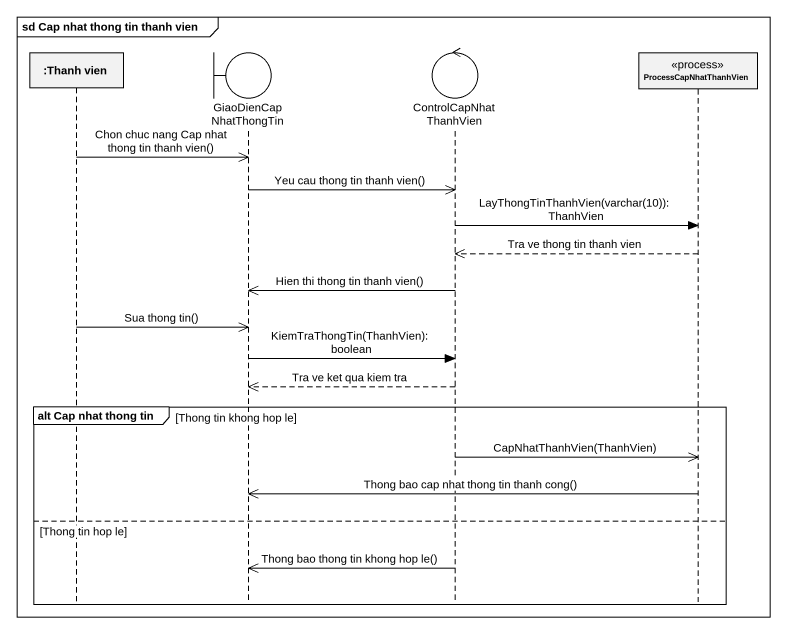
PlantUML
@startuml
mainframe sd Cap nhat thong tin thanh vien
hide footbox
participant ":Thanh vien" as Thanh_vien
boundary GiaoDienCapNhatThongTin
control ControlCapNhatThanhVien
participant ProcessCapNhatThanhVien <<process>>

Thanh_vien ->> GiaoDienCapNhatThongTin : Chon chuc nang Cap nhat thong tin thanh vien()
GiaoDienCapNhatThongTin ->> ControlCapNhatThanhVien : Yeu cau thong tin thanh vien()
ControlCapNhatThanhVien -> ProcessCapNhatThanhVien : LayThongTinThanhVien(varchar(10)): ThanhVien
ProcessCapNhatThanhVien -->> ControlCapNhatThanhVien : Tra ve thong tin thanh vien
ControlCapNhatThanhVien ->> GiaoDienCapNhatThongTin : Hien thi thong tin thanh vien()
Thanh_vien ->> GiaoDienCapNhatThongTin : Sua thong tin()
GiaoDienCapNhatThongTin -> ControlCapNhatThanhVien : KiemTraThongTin(ThanhVien): boolean
ControlCapNhatThanhVien -->> GiaoDienCapNhatThongTin : Tra ve ket qua kiem tra
group alt Cap nhat thong tin [Thong tin khong hop le]
  ControlCapNhatThanhVien ->> ProcessCapNhatThanhVien : CapNhatThanhVien(ThanhVien)
  ProcessCapNhatThanhVien ->> GiaoDienCapNhatThongTin : Thong bao cap nhat thong tin thanh cong()
else Thong tin hop le
  ControlCapNhatThanhVien ->> GiaoDienCapNhatThongTin : Thong bao thong tin khong hop le()
end
@enduml
